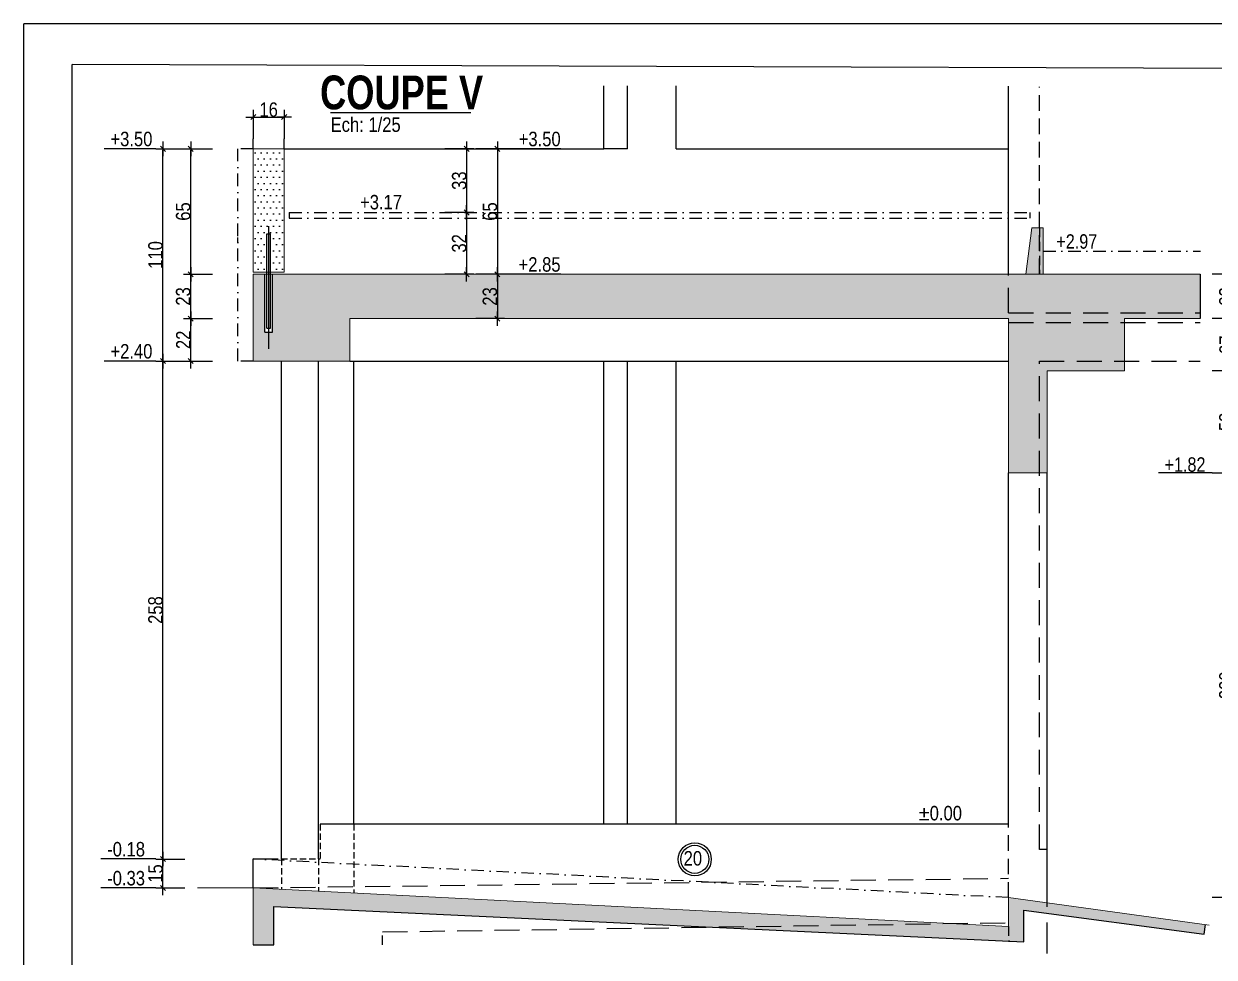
# Model space of a CAD drawing. Header units: centimetres. Extents: x -1744 to 32711, y -16767 to -12567.
# Drawn here: x 23621 to 24855, y -13534 to -12567 of the extents above; entities that cross this region are included whole.
import ezdxf
from ezdxf.enums import TextEntityAlignment as Align

# ---------------------------------------------------------------- set-up
doc = ezdxf.new("R2010")
doc.units = ezdxf.units.CM
doc.header["$LTSCALE"] = 25.4
doc.header["$PDMODE"] = 1
doc.header["$PDSIZE"] = -2
doc.linetypes.add('CACHEX2', pattern=[19.05, 12.7, -6.35])
doc.linetypes.add('TIRETPTX2', pattern=[50.8, 25.4, -12.7, 0, -12.7])
for name, color, linetype in [('01_cote_gen', 4, 'Continuous'), ('01_linteaux', 2, 'Continuous'), ('01_murs_sup', 2, 'CACHEX2'), ('01_poch_BN', 9, 'Continuous'), ('01_poch_murs', 253, 'Continuous'), ('01_texte', 230, 'Continuous'), ('AA_COTES', 2, 'Continuous')]:
    doc.layers.add(name, color=color, linetype=linetype)
doc.layers.add('01_murs_coup', color=5, linetype='Continuous', lineweight=60)
doc.styles.add('ARIAL NA', font='ARIALN.TTF')
doc.styles.add('impact', font='impact.ttf')
doc.styles.add('MATTE_TXT', font='arial.ttf')
doc.styles.add('STYLE2', font='ARIALN.TTF')
doc.dimstyles.new('JB25', dxfattribs={"dimscale": 0.1, "dimtxt": 150, "dimasz": 15, "dimexe": 0.1, "dimexo": 0.1, "dimgap": 0.09, "dimtad": 1, "dimdec": 1, "dimlfac": 0.5, "dimdsep": 46, "dimtxsty": 'STYLE2', "dimblk1": 'BOND_G', "dimblk2": 'BOND_D', "dimsah": 1, "dimcen": 1.5, "dimdle": 0.01, "dimse1": 1, "dimse2": 1, "dimclrd": 4, "dimclre": 2, "dimclrt": 6, "dimazin": 2, "dimtfac": 2.333333, "dimtdec": 1, "dimtix": 1, "dimtmove": 2, "dimatfit": 3, "dimldrblk": 'BOND_G', "dimfxl": 1, "dimtolj": 1, "dimtzin": 0, "dimarcsym": 0})

# ---------------------------------------------------------------- blocks, each defined once
blk = doc.blocks.new('BOND_G')
at = {"layer": 'AA_COTES', "color": 0}
for p, q in [((0, -5), (0, 15)), ((5, 0), (-5, 0)), ((1.77, 1.77), (-1.77, -1.77))]:
    blk.add_line(p, q, dxfattribs=at)
blk = doc.blocks.new('BOND_D')
at = {"layer": 'AA_COTES', "color": 0}
for p, q in [((5, 0), (-5, 0)), ((-1.77, -1.77), (1.77, 1.77)), ((0, 5), (0, -15))]:
    blk.add_line(p, q, dxfattribs=at)
blk = doc.blocks.new('*D977')
at = {"layer": '01_poch_murs', "color": 4, "lineweight": -2, "transparency": 16777216}
blk.add_line((23765.7, -12915.1), (23765.7, -12698.1), dxfattribs=at)
at = {"layer": 'Defpoints', "color": 0, "transparency": 16777216}
for p in [(23765.7, -12696.6), (23897.8, -12696.6), (23931.8, -12916.6)]:
    blk.add_point(p, dxfattribs=at)
at = {"layer": '01_poch_murs', "color": 4, "lineweight": -2, "transparency": 16777216, "xscale": 1.5, "yscale": 1.5, "zscale": 1.5}
for name, p, rotation in [('BOND_D', (23765.7, -12696.6), 90), ('BOND_G', (23765.7, -12916.6), 270)]:
    blk.add_blockref(name, p, dxfattribs=dict(at, rotation=rotation))
at = {"layer": '01_poch_murs', "color": 6, "transparency": 16777216, "insert": (23758, -12806.6), "char_height": 15, "attachment_point": 5, "rotation": 90, "style": 'STYLE2'}
blk.add_mtext('\\A1;110', dxfattribs=at)
blk = doc.blocks.new('*D978')
at = {"layer": '01_poch_murs', "color": 4, "lineweight": -2, "transparency": 16777216}
blk.add_line((23794.4, -12871.1), (23794.4, -12828.1), dxfattribs=at)
at = {"layer": 'Defpoints', "color": 0, "transparency": 16777216}
for p in [(23794.4, -12826.6), (24015.7, -12826.6), (24037.7, -12872.6)]:
    blk.add_point(p, dxfattribs=at)
at = {"layer": '01_poch_murs', "color": 4, "lineweight": -2, "transparency": 16777216, "xscale": 1.5, "yscale": 1.5, "zscale": 1.5}
for name, p, rotation in [('BOND_D', (23794.4, -12826.6), 90), ('BOND_G', (23794.4, -12872.6), 270)]:
    blk.add_blockref(name, p, dxfattribs=dict(at, rotation=rotation))
at = {"layer": '01_poch_murs', "color": 6, "transparency": 16777216, "insert": (23786.7, -12849.6), "char_height": 15, "attachment_point": 5, "rotation": 90, "style": 'STYLE2'}
blk.add_mtext('\\A1;23', dxfattribs=at)
blk = doc.blocks.new('*D979')
at = {"layer": '01_poch_murs', "color": 4, "lineweight": -2, "transparency": 16777216}
blk.add_line((23794.4, -12915.1), (23794.4, -12874.1), dxfattribs=at)
at = {"layer": 'Defpoints', "color": 0, "transparency": 16777216}
for p in [(23794.4, -12872.6), (23981.8, -12872.6), (23931.8, -12916.6)]:
    blk.add_point(p, dxfattribs=at)
at = {"layer": '01_poch_murs', "color": 4, "lineweight": -2, "transparency": 16777216, "xscale": 1.5, "yscale": 1.5, "zscale": 1.5}
for name, p, rotation in [('BOND_D', (23794.4, -12872.6), 90), ('BOND_G', (23794.4, -12916.6), 270)]:
    blk.add_blockref(name, p, dxfattribs=dict(at, rotation=rotation))
at = {"layer": '01_poch_murs', "color": 6, "transparency": 16777216, "insert": (23786.8, -12894.6), "char_height": 15, "attachment_point": 5, "rotation": 90, "style": 'STYLE2'}
blk.add_mtext('\\A1;22', dxfattribs=at)
blk = doc.blocks.new('*D980')
at = {"layer": '01_poch_murs', "color": 4, "lineweight": -2, "transparency": 16777216}
blk.add_line((23794.4, -12825.1), (23794.4, -12698.1), dxfattribs=at)
at = {"layer": 'Defpoints', "color": 0, "transparency": 16777216}
for p in [(23794.4, -12696.6), (23913.8, -12696.6), (23913.8, -12826.6)]:
    blk.add_point(p, dxfattribs=at)
at = {"layer": '01_poch_murs', "color": 4, "lineweight": -2, "transparency": 16777216, "xscale": 1.5, "yscale": 1.5, "zscale": 1.5}
for name, p, rotation in [('BOND_D', (23794.4, -12696.6), 90), ('BOND_G', (23794.4, -12826.6), 270)]:
    blk.add_blockref(name, p, dxfattribs=dict(at, rotation=rotation))
at = {"layer": '01_poch_murs', "color": 6, "transparency": 16777216, "insert": (23786.7, -12761.6), "char_height": 15, "attachment_point": 5, "rotation": 90, "style": 'STYLE2'}
blk.add_mtext('\\A1;65', dxfattribs=at)
blk = doc.blocks.new('*D981')
at = {"layer": '01_poch_murs', "color": 4, "lineweight": -2, "transparency": 16777216}
blk.add_line((23765.7, -13431.1), (23765.7, -12918.1), dxfattribs=at)
at = {"layer": 'Defpoints', "color": 0, "transparency": 16777216}
for p in [(23765.7, -12916.6), (23865.8, -12916.6), (23881.8, -13432.6)]:
    blk.add_point(p, dxfattribs=at)
at = {"layer": '01_poch_murs', "color": 4, "lineweight": -2, "transparency": 16777216, "xscale": 1.5, "yscale": 1.5, "zscale": 1.5}
for name, p, rotation in [('BOND_D', (23765.7, -12916.6), 90), ('BOND_G', (23765.7, -13432.6), 270)]:
    blk.add_blockref(name, p, dxfattribs=dict(at, rotation=rotation))
at = {"layer": '01_poch_murs', "color": 6, "transparency": 16777216, "insert": (23758, -13174.6), "char_height": 15, "attachment_point": 5, "rotation": 90, "style": 'STYLE2'}
blk.add_mtext('\\A1;258', dxfattribs=at)
blk = doc.blocks.new('*D993')
at = {"layer": '01_cote_gen', "color": 4, "lineweight": -2, "transparency": 16777216}
blk.add_line((24080.3, -12764.1), (24080.3, -12825.1), dxfattribs=at)
at = {"layer": 'Defpoints', "color": 0, "transparency": 16777216}
for p in [(24024.8, -12762.6), (24045.2, -12826.6), (24080.3, -12826.6)]:
    blk.add_point(p, dxfattribs=at)
at = {"layer": '01_cote_gen', "color": 4, "lineweight": -2, "transparency": 16777216, "xscale": 1.5, "yscale": 1.5, "zscale": 1.5}
for name, p, rotation in [('BOND_G', (24080.3, -12762.6), 90), ('BOND_D', (24080.3, -12826.6), 270)]:
    blk.add_blockref(name, p, dxfattribs=dict(at, rotation=rotation))
at = {"layer": '01_cote_gen', "color": 6, "transparency": 16777216, "insert": (24072.7, -12794.6), "char_height": 15, "attachment_point": 5, "rotation": 90, "style": 'STYLE2'}
blk.add_mtext('\\A1;32', dxfattribs=at)
blk = doc.blocks.new('*D982')
at = {"layer": '01_cote_gen', "color": 4, "lineweight": -2, "transparency": 16777216}
blk.add_line((23860.7, -12663.7), (23889.7, -12663.7), dxfattribs=at)
at = {"layer": 'Defpoints', "color": 0, "transparency": 16777216}
for p in [(23891.2, -12663.7), (23859.2, -12671.2), (23891.2, -12681.8)]:
    blk.add_point(p, dxfattribs=at)
at = {"layer": '01_cote_gen', "color": 4, "lineweight": -2, "transparency": 16777216, "xscale": 1.5, "yscale": 1.5, "zscale": 1.5, "rotation": 180}
blk.add_blockref('BOND_G', (23859.2, -12663.7), dxfattribs=at)
at = {"layer": '01_cote_gen', "color": 4, "lineweight": -2, "transparency": 16777216, "xscale": 1.5, "yscale": 1.5, "zscale": 1.5}
blk.add_blockref('BOND_D', (23891.2, -12663.7), dxfattribs=at)
at = {"layer": '01_cote_gen', "color": 6, "transparency": 16777216, "insert": (23875.2, -12656.1), "char_height": 15, "attachment_point": 5, "style": 'STYLE2'}
blk.add_mtext('\\A1;16', dxfattribs=at)
blk = doc.blocks.new('*D983')
at = {"layer": '01_cote_gen', "color": 4, "lineweight": -2, "transparency": 16777216}
blk.add_line((24112.2, -12698.1), (24112.2, -12825.1), dxfattribs=at)
at = {"layer": 'Defpoints', "color": 0, "transparency": 16777216}
for p in [(23957.2, -12696.6), (24077.4, -12826.6), (24112.2, -12826.6)]:
    blk.add_point(p, dxfattribs=at)
at = {"layer": '01_cote_gen', "color": 4, "lineweight": -2, "transparency": 16777216, "xscale": 1.5, "yscale": 1.5, "zscale": 1.5}
for name, p, rotation in [('BOND_G', (24112.2, -12696.6), 90), ('BOND_D', (24112.2, -12826.6), 270)]:
    blk.add_blockref(name, p, dxfattribs=dict(at, rotation=rotation))
at = {"layer": '01_cote_gen', "color": 6, "transparency": 16777216, "insert": (24104.5, -12761.6), "char_height": 15, "attachment_point": 5, "rotation": 90, "style": 'STYLE2'}
blk.add_mtext('\\A1;65', dxfattribs=at)
blk = doc.blocks.new('*D984')
at = {"layer": '01_cote_gen', "color": 4, "lineweight": -2, "transparency": 16777216}
blk.add_line((24080.3, -12698.1), (24080.3, -12761.1), dxfattribs=at)
at = {"layer": 'Defpoints', "color": 0, "transparency": 16777216}
for p in [(24010.1, -12696.6), (24052.2, -12762.6), (24080.3, -12762.6)]:
    blk.add_point(p, dxfattribs=at)
at = {"layer": '01_cote_gen', "color": 4, "lineweight": -2, "transparency": 16777216, "xscale": 1.5, "yscale": 1.5, "zscale": 1.5}
for name, p, rotation in [('BOND_G', (24080.3, -12696.6), 90), ('BOND_D', (24080.3, -12762.6), 270)]:
    blk.add_blockref(name, p, dxfattribs=dict(at, rotation=rotation))
at = {"layer": '01_cote_gen', "color": 6, "transparency": 16777216, "insert": (24072.7, -12729.6), "char_height": 15, "attachment_point": 5, "rotation": 90, "style": 'STYLE2'}
blk.add_mtext('\\A1;33', dxfattribs=at)
blk = doc.blocks.new('*D985')
at = {"layer": '01_cote_gen', "color": 4, "lineweight": -2, "transparency": 16777216}
blk.add_line((24112.2, -12828.1), (24112.2, -12871.1), dxfattribs=at)
at = {"layer": 'Defpoints', "color": 0, "transparency": 16777216}
for p in [(24104.7, -12826.6), (24028.1, -12872.6), (24112.2, -12872.6)]:
    blk.add_point(p, dxfattribs=at)
at = {"layer": '01_cote_gen', "color": 4, "lineweight": -2, "transparency": 16777216, "xscale": 1.5, "yscale": 1.5, "zscale": 1.5}
for name, p, rotation in [('BOND_G', (24112.2, -12826.6), 90), ('BOND_D', (24112.2, -12872.6), 270)]:
    blk.add_blockref(name, p, dxfattribs=dict(at, rotation=rotation))
at = {"layer": '01_cote_gen', "color": 6, "transparency": 16777216, "insert": (24104.5, -12849.6), "char_height": 15, "attachment_point": 5, "rotation": 90, "style": 'STYLE2'}
blk.add_mtext('\\A1;23', dxfattribs=at)
blk = doc.blocks.new('*D986')
at = {"layer": '01_poch_murs', "color": 4, "lineweight": -2, "transparency": 16777216}
blk.add_line((23765.7, -13461.1), (23765.7, -13434.1), dxfattribs=at)
at = {"layer": 'Defpoints', "color": 0, "transparency": 16777216}
for p in [(23765.7, -13432.6), (23859.1, -13432.6), (23859.2, -13462.6)]:
    blk.add_point(p, dxfattribs=at)
at = {"layer": '01_poch_murs', "color": 4, "lineweight": -2, "transparency": 16777216, "xscale": 1.5, "yscale": 1.5, "zscale": 1.5}
for name, p, rotation in [('BOND_D', (23765.7, -13432.6), 90), ('BOND_G', (23765.7, -13462.6), 270)]:
    blk.add_blockref(name, p, dxfattribs=dict(at, rotation=rotation))
at = {"layer": '01_poch_murs', "color": 6, "transparency": 16777216, "insert": (23758, -13447.6), "char_height": 15, "attachment_point": 5, "rotation": 90, "style": 'STYLE2'}
blk.add_mtext('\\A1;15', dxfattribs=at)
blk = doc.blocks.new('*D987')
at = {"layer": '01_poch_BN', "color": 4, "lineweight": -2, "transparency": 16777216}
blk.add_line((24905.8, -12828.1), (24905.8, -12925.1), dxfattribs=at)
at = {"layer": 'Defpoints', "color": 0, "transparency": 16777216}
for p in [(24840.4, -12826.6), (24761.8, -12926.6), (24905.8, -12926.6)]:
    blk.add_point(p, dxfattribs=at)
at = {"layer": '01_poch_BN', "color": 4, "lineweight": -2, "transparency": 16777216, "xscale": 1.5, "yscale": 1.5, "zscale": 1.5}
for name, p, rotation in [('BOND_G', (24905.8, -12826.6), 90), ('BOND_D', (24905.8, -12926.6), 270)]:
    blk.add_blockref(name, p, dxfattribs=dict(at, rotation=rotation))
at = {"layer": '01_poch_BN', "color": 6, "transparency": 16777216, "insert": (24898.1, -12876.6), "char_height": 15, "attachment_point": 5, "rotation": 90, "style": 'STYLE2'}
blk.add_mtext('\\A1;50', dxfattribs=at)
blk = doc.blocks.new('*D988')
at = {"layer": '01_poch_BN', "color": 4, "lineweight": -2, "transparency": 16777216}
blk.add_line((24875.3, -12828.1), (24875.3, -12871.1), dxfattribs=at)
at = {"layer": 'Defpoints', "color": 0, "transparency": 16777216}
for p in [(24840.4, -12826.6), (24840.4, -12872.6), (24875.3, -12872.6)]:
    blk.add_point(p, dxfattribs=at)
at = {"layer": '01_poch_BN', "color": 4, "lineweight": -2, "transparency": 16777216, "xscale": 1.5, "yscale": 1.5, "zscale": 1.5}
for name, p, rotation in [('BOND_G', (24875.3, -12826.6), 90), ('BOND_D', (24875.3, -12872.6), 270)]:
    blk.add_blockref(name, p, dxfattribs=dict(at, rotation=rotation))
at = {"layer": '01_poch_BN', "color": 6, "transparency": 16777216, "insert": (24867.6, -12849.6), "char_height": 15, "attachment_point": 5, "rotation": 90, "style": 'STYLE2'}
blk.add_mtext('\\A1;23', dxfattribs=at)
blk = doc.blocks.new('*D989')
at = {"layer": '01_poch_BN', "color": 4, "lineweight": -2, "transparency": 16777216}
blk.add_line((24875.3, -12874.1), (24875.3, -12925.1), dxfattribs=at)
at = {"layer": 'Defpoints', "color": 0, "transparency": 16777216}
for p in [(24840.4, -12872.6), (24761.8, -12926.6), (24875.3, -12926.6)]:
    blk.add_point(p, dxfattribs=at)
at = {"layer": '01_poch_BN', "color": 4, "lineweight": -2, "transparency": 16777216, "xscale": 1.5, "yscale": 1.5, "zscale": 1.5}
for name, p, rotation in [('BOND_G', (24875.3, -12872.6), 90), ('BOND_D', (24875.3, -12926.6), 270)]:
    blk.add_blockref(name, p, dxfattribs=dict(at, rotation=rotation))
at = {"layer": '01_poch_BN', "color": 6, "transparency": 16777216, "insert": (24867.7, -12899.6), "char_height": 15, "attachment_point": 5, "rotation": 90, "style": 'STYLE2'}
blk.add_mtext('\\A1;27', dxfattribs=at)
blk = doc.blocks.new('*D990')
at = {"layer": '01_poch_BN', "color": 4, "lineweight": -2, "transparency": 16777216}
blk.add_line((24905.8, -12928.1), (24905.8, -13471.1), dxfattribs=at)
at = {"layer": 'Defpoints', "color": 0, "transparency": 16777216}
for p in [(24761.8, -12926.6), (24641.8, -13472.6), (24905.8, -13472.6)]:
    blk.add_point(p, dxfattribs=at)
at = {"layer": '01_poch_BN', "color": 4, "lineweight": -2, "transparency": 16777216, "xscale": 1.5, "yscale": 1.5, "zscale": 1.5}
for name, p, rotation in [('BOND_G', (24905.8, -12926.6), 90), ('BOND_D', (24905.8, -13472.6), 270)]:
    blk.add_blockref(name, p, dxfattribs=dict(at, rotation=rotation))
at = {"layer": '01_poch_BN', "color": 6, "transparency": 16777216, "insert": (24898.1, -13199.6), "char_height": 15, "attachment_point": 5, "rotation": 90, "style": 'STYLE2'}
blk.add_mtext('\\A1;273', dxfattribs=at)
blk = doc.blocks.new('*D991')
at = {"layer": '01_poch_BN', "color": 4, "lineweight": -2, "transparency": 16777216}
blk.add_line((24875.3, -12928.1), (24875.3, -13031.1), dxfattribs=at)
at = {"layer": 'Defpoints', "color": 0, "transparency": 16777216}
for p in [(24852.8, -12926.6), (24681.8, -13032.6), (24875.3, -13032.6)]:
    blk.add_point(p, dxfattribs=at)
at = {"layer": '01_poch_BN', "color": 4, "lineweight": -2, "transparency": 16777216, "xscale": 1.5, "yscale": 1.5, "zscale": 1.5}
for name, p, rotation in [('BOND_G', (24875.3, -12926.6), 90), ('BOND_D', (24875.3, -13032.6), 270)]:
    blk.add_blockref(name, p, dxfattribs=dict(at, rotation=rotation))
at = {"layer": '01_poch_BN', "color": 6, "transparency": 16777216, "insert": (24867.6, -12979.6), "char_height": 15, "attachment_point": 5, "rotation": 90, "style": 'STYLE2'}
blk.add_mtext('\\A1;53', dxfattribs=at)
blk = doc.blocks.new('*D992')
at = {"layer": '01_poch_BN', "color": 4, "lineweight": -2, "transparency": 16777216}
blk.add_line((24875.3, -13034.1), (24875.3, -13471.1), dxfattribs=at)
at = {"layer": 'Defpoints', "color": 0, "transparency": 16777216}
for p in [(24681.8, -13032.6), (24641.8, -13472.6), (24875.3, -13472.6)]:
    blk.add_point(p, dxfattribs=at)
at = {"layer": '01_poch_BN', "color": 4, "lineweight": -2, "transparency": 16777216, "xscale": 1.5, "yscale": 1.5, "zscale": 1.5}
for name, p, rotation in [('BOND_G', (24875.3, -13032.6), 90), ('BOND_D', (24875.3, -13472.6), 270)]:
    blk.add_blockref(name, p, dxfattribs=dict(at, rotation=rotation))
at = {"layer": '01_poch_BN', "color": 6, "transparency": 16777216, "insert": (24867.6, -13252.6), "char_height": 15, "attachment_point": 5, "rotation": 90, "style": 'STYLE2'}
blk.add_mtext('\\A1;220', dxfattribs=at)

msp = doc.modelspace()

# ---------------------------------------------------------------- hatches: boundary and pattern name
at = {"layer": '01_linteaux'}
h = msp.add_hatch(dxfattribs=at)
h.set_pattern_fill('DOTS', color=256, scale=4)
h.set_pattern_definition([(0, (-11971.972, 2933.0595), (3.175, 6.35), [0, -6.35])])
h.paths.add_polyline_path([(23891.2, -12696.55), (23859.2, -12696.55), (23859.2, -12824.55), (23873.2, -12824.55), (23873.2, -12784.55), (23877.2, -12784.55), (23877.2, -12824.55), (23891.2, -12824.55)])
at = {"layer": '01_poch_BN'}
h = msp.add_hatch(color=256, dxfattribs=at)
h.dxf.hatch_style = 1
h.paths.add_polyline_path([(24673.76, -12778.55), (24665.76, -12778.55), (24659.76, -12826.55), (24673.76, -12826.55)])
h.paths.add_polyline_path([(24677.76, -12778.55), (24673.76, -12778.55), (24673.76, -12826.55), (24677.76, -12826.55)])
h.paths.add_polyline_path([(24840.42, -12826.55), (24641.76, -12826.55), (24641.76, -12866.55), (24840.42, -12866.55)], flags=17)
h.paths.add_polyline_path([(24641.76, -12826.55), (23879.2, -12826.55), (23879.2, -12886.55), (23871.2, -12886.55), (23871.2, -12826.55), (23859.2, -12826.55), (23859.2, -12916.55), (23959.2, -12916.55), (23959.2, -12872.55), (24641.76, -12872.55), (24641.76, -12876.55), (24761.76, -12876.55), (24761.76, -12872.55), (24840.42, -12872.55), (24840.42, -12866.55), (24641.76, -12866.55)])
h.paths.add_polyline_path([(24761.76, -12876.55), (24641.76, -12876.55), (24641.76, -12926.55), (24641.76, -13032.55), (24673.76, -13032.55), (24673.76, -12916.55), (24761.76, -12916.55)])
h.paths.add_polyline_path([(24761.76, -12916.55), (24673.76, -12916.55), (24673.76, -13032.55), (24681.76, -13032.55), (24681.76, -12926.55), (24761.76, -12926.55)], flags=17)
h = msp.add_hatch(color=256, dxfattribs=at)
h.dxf.hatch_style = 1
h.paths.add_polyline_path([(23859.2, -13462.61), (23859.2, -13521.52), (23880.67, -13521.52), (23880.67, -13481.62), (24334.97, -13503.08), (24580.2, -13499.46)])
h.paths.add_polyline_path([(24641.76, -13502.61), (24580.2, -13499.46), (24334.97, -13503.08), (24641.98, -13517.58)])
h.paths.add_polyline_path([(24657.54, -13485.59), (24681.76, -13488.83), (24681.76, -13478.05), (24641.95, -13472.58), (24641.76, -13472.57), (24641.76, -13502.61), (24641.98, -13517.58), (24657.54, -13518.32)])
h.paths.add_polyline_path([(24681.76, -13478.05), (24681.76, -13488.83), (24844.33, -13510.58), (24845.7, -13500.59)])

# ---------------------------------------------------------------- linework, layer by layer
at = {"layer": '01_cote_gen'}
for p in [(32711.5, -12567.07), (23621.5, -16767.07)]:
    msp.add_line(p, (23621.5, -12567.07), dxfattribs=at)
at = {"layer": '01_linteaux'}
for p, q in [((24222.51, -12696.55), (24222.51, -12631.39)), ((24246.94, -12696.55), (24246.94, -12631.39)), ((24297.46, -12696.55), (24297.46, -12631.39)), ((24641.76, -12826.55), (24641.76, -12631.61)), ((23891.2, -12696.55), (24222.51, -12696.55)), ((24246.94, -12696.55), (24222.51, -12696.55)), ((24297.46, -12696.55), (24641.76, -12696.55)), ((23888.41, -13432.55), (23888.41, -12916.55)), ((23926.72, -13432.55), (23926.72, -12916.55)), ((23959.2, -12916.55), (24641.76, -12916.55)), ((23963.36, -13396.55), (23963.36, -12916.55)), ((24222.51, -13396.55), (24222.51, -12916.55)), ((24246.94, -13396.55), (24246.94, -12916.55)), ((24297.46, -13396.55), (24297.46, -12916.55)), ((24641.76, -13396.55), (24641.76, -13032.55)), ((24681.76, -13478.05), (24681.76, -13032.55)), ((24641.76, -13396.55), (23928.65, -13396.55)), ((23859.2, -13432.55), (23880.03, -13432.55)), ((23859.2, -13462.61), (23859.2, -13432.55))]:
    msp.add_line(p, q, dxfattribs=at)
at = {"layer": '01_linteaux', "ltscale": 0.1}
for p, q in [((23859.2, -12696.55), (23859.2, -12686.25)), ((23891.2, -12696.55), (23891.2, -12686.25))]:
    msp.add_line(p, q, dxfattribs=at)
at = {"layer": '01_linteaux', "linetype": 'TIRETPTX2', "ltscale": 0.02}
for p, q in [((23859.2, -12696.55), (23843.2, -12696.55)), ((23843.2, -12916.55), (23843.2, -12696.55)), ((23896.59, -12762.55), (24663.93, -12762.55)), ((23896.59, -12762.55), (23896.59, -12768.55)), ((23896.59, -12768.55), (24663.93, -12768.55)), ((23843.2, -12794.55), (23843.2, -12788.55)), ((24677.76, -12802.55), (24840.7, -12802.55)), ((23859.2, -12916.55), (23843.2, -12916.55)), ((24641.51, -13472.55), (23859.15, -13432.56))]:
    msp.add_line(p, q, dxfattribs=at)
at = {"layer": '01_linteaux', "linetype": 'Continuous'}
for p, q in [((23875.2, -12904), (23875.2, -12776.91)), ((23873.2, -12784.55), (23877.2, -12784.55)), ((23873.2, -12882.55), (23873.2, -12784.55)), ((23877.2, -12882.55), (23877.2, -12784.55)), ((23871.2, -12886.55), (23871.2, -12826.55)), ((23879.2, -12886.55), (23879.2, -12826.55)), ((23871.2, -12886.55), (23879.2, -12886.55)), ((23873.2, -12882.55), (23877.2, -12882.55))]:
    msp.add_line(p, q, dxfattribs=at)
at = {"layer": '01_murs_coup', "linetype": 'Continuous', "lineweight": 5}
for p, q in [((23859.2, -12696.55), (23891.2, -12696.55)), ((23859.2, -12696.55), (23859.2, -12824.55)), ((23891.2, -12696.55), (23891.2, -12824.55)), ((24665.76, -12778.55), (24659.76, -12826.55)), ((24665.76, -12778.55), (24677.76, -12778.55)), ((24677.76, -12826.55), (24677.76, -12778.55)), ((23859.2, -12824.55), (23891.2, -12824.55)), ((23859.2, -12826.55), (24840.42, -12826.55)), ((23859.2, -12826.55), (23859.2, -12916.55)), ((23959.2, -12872.55), (24641.76, -12872.55)), ((23959.2, -12872.55), (23959.2, -12916.55)), ((24641.76, -12926.55), (24641.76, -12872.55)), ((24761.76, -12926.55), (24761.76, -12872.55)), ((24761.76, -12872.55), (24840.42, -12872.55)), ((23859.2, -12916.55), (23959.2, -12916.55)), ((24641.76, -13032.55), (24641.76, -12926.55)), ((24681.76, -12926.55), (24761.76, -12926.55)), ((24681.76, -13032.55), (24681.76, -12926.55)), ((24641.76, -13032.55), (24681.76, -13032.55)), ((23859.2, -13462.61), (23801.44, -13462.61)), ((23859.2, -13521.52), (23859.2, -13462.61)), ((24641.76, -13502.61), (23859.2, -13462.61)), ((24641.76, -13472.55), (24849.54, -13501.12)), ((24641.76, -13472.55), (24641.76, -13502.61))]:
    msp.add_line(p, q, dxfattribs=at)
at = {"layer": '01_murs_sup', "ltscale": 0.05}
for p, q in [((24673.76, -12826.55), (24673.76, -12632.54)), ((24641.76, -13472.55), (24641.76, -13396.55))]:
    msp.add_line(p, q, dxfattribs=at)
at = {"layer": '01_murs_sup', "ltscale": 0.03}
for p, q in [((24673.76, -12778.55), (24673.76, -12826.55)), ((24681.76, -13422.55), (24673.76, -13422.55)), ((24641.76, -13502.61), (24642, -13518.55)), ((23993.2, -13521.52), (23993.2, -13508.12))]:
    msp.add_line(p, q, dxfattribs=at)
at = {"layer": '01_murs_sup', "ltscale": 0.08}
for p, q in [((24641.76, -12866.55), (24641.76, -12826.55)), ((24641.76, -12866.55), (24840.42, -12866.55)), ((24641.76, -12876.55), (24840.42, -12876.55)), ((24673.76, -13422.55), (24673.76, -12916.55)), ((24673.76, -12916.55), (24840.42, -12916.55)), ((23859.2, -13462.55), (24641.76, -13452.55)), ((23993.2, -13508.12), (24641.76, -13498.55))]:
    msp.add_line(p, q, dxfattribs=at)
at = {"layer": '01_murs_sup', "ltscale": 0.02}
for p, q in [((23928.65, -13396.55), (23928.65, -13432.55)), ((23963.36, -13396.55), (23963.36, -13467.93)), ((23859.2, -13432.55), (23928.65, -13432.55)), ((23888.41, -13432.55), (23888.41, -13464.1)), ((23926.72, -13432.55), (23926.72, -13466.06))]:
    msp.add_line(p, q, dxfattribs=at)
at = {"layer": '01_murs_sup', "ltscale": 0.1}
msp.add_line((24681.76, -13530.54), (24681.76, -13422.55), dxfattribs=at)
at = {"layer": '01_poch_BN'}
for p, q in [((24663.93, -12762.55), (24663.93, -12768.55)), ((24840.42, -12826.55), (24840.42, -12872.55)), ((23880.67, -13521.52), (23880.67, -13481.62)), ((23880.67, -13481.62), (24657.54, -13518.32)), ((24657.54, -13518.32), (24657.54, -13485.59)), ((24657.54, -13485.59), (24844.33, -13510.58)), ((24844.33, -13510.58), (24845.7, -13500.59)), ((23859.2, -13521.52), (23880.67, -13521.52))]:
    msp.add_line(p, q, dxfattribs=at)
at = {"layer": '01_texte'}
for p, q in [((32661.5, -12640.84), (23671.5, -12609.25)), ((23671.5, -16717.07), (23671.5, -12609.25)), ((24084.77, -12659.27), (23939.16, -12659.27)), ((23758.16, -12696.55), (23704.73, -12696.55)), ((24178.02, -12696.55), (24119.7, -12696.55)), ((24178.02, -12826.55), (24119.7, -12826.55)), ((23758.16, -12916.55), (23704.73, -12916.55)), ((24852.75, -13032.55), (24797.05, -13032.55)), ((23758.16, -13432.55), (23701.37, -13432.55)), ((23758.16, -13462.55), (23701.37, -13462.55))]:
    msp.add_line(p, q, dxfattribs=at)
for radius in [17.12, 14.53]:
    msp.add_circle((24316.72, -13432.91), radius, dxfattribs=at)

# ---------------------------------------------------------------- texts
at = {"layer": '01_texte', "style": 'impact'}
msp.add_text('COUPE V', height=35, dxfattribs=at).set_placement((24012.95, -12638.17), align=Align.MIDDLE)
at = {"layer": '01_texte'}
for s, style, p in [('Ech: 1/25', 'STYLE2', (23939.39, -12679.05)), ('+3.50', 'ARIAL NA', (23711.26, -12693.93)), ('+3.50', 'ARIAL NA', (24134.26, -12693.93)), ('+3.17', 'ARIAL NA', (23969.87, -12759.36)), ('+2.85', 'ARIAL NA', (24134.13, -12823.93)), ('+2.40', 'ARIAL NA', (23711.26, -12913.93)), ('-0.18', 'ARIAL NA', (23707.89, -13429.93)), ('20', 'ARIAL NA', (24305.16, -13439.36)), ('-0.33', 'ARIAL NA', (23707.89, -13459.93))]:
    msp.add_text(s, height=15, dxfattribs=dict(at, style=style)).set_placement(p)
at = {"layer": '01_texte', "style": 'MATTE_TXT', "width": 0.8}
for s, p in [('+2.97', (24712.5, -12804.64)), ('+1.82', (24824.6, -13035.78))]:
    msp.add_text(s, height=15, dxfattribs=at).set_placement(p, align=Align.BOTTOM_CENTER)
at = {"layer": '01_texte', "style": 'ARIAL NA'}
msp.add_text('%%P0.00', height=15, dxfattribs=at).set_placement((24571.06, -13397.04), align=Align.BOTTOM_CENTER)

# ---------------------------------------------------------------- dimensions: what is measured, and where the dimension line sits
at = {"layer": '01_cote_gen'}
dim = msp.add_linear_dim(base=(23891.2, -12663.75), p1=(23859.2, -12671.25), p2=(23891.2, -12681.85), dimstyle='JB25', dxfattribs=at)
dim.commit()
dim.dimension.update_dxf_attribs({"geometry": '*D982', "text_midpoint": (23875.2, -12656.08)})
for base, p1, p2, picture, middle in [((24112.2, -12826.55), (23957.2, -12696.55), (24077.36, -12826.55), '*D983', (24104.53, -12761.55)), ((24080.34, -12762.55), (24010.11, -12696.55), (24052.2, -12762.55), '*D984', (24072.67, -12729.55)), ((24080.34, -12826.55), (24024.81, -12762.55), (24045.16, -12826.55), '*D993', (24072.67, -12794.55)), ((24112.2, -12872.55), (24104.7, -12826.55), (24028.12, -12872.55), '*D985', (24104.53, -12849.55))]:
    dim = msp.add_linear_dim(base=base, p1=p1, p2=p2, angle=90, dimstyle='JB25', dxfattribs=at)
    dim.commit()
    dim.dimension.update_dxf_attribs({"geometry": picture, "text_midpoint": middle})
at = {"layer": '01_poch_BN'}
for base, p1, p2, picture, middle in [((24905.76, -12926.55), (24840.42, -12826.55), (24761.76, -12926.55), '*D987', (24898.09, -12876.55)), ((24875.25, -12872.55), (24840.42, -12826.55), (24840.42, -12872.55), '*D988', (24867.58, -12849.55)), ((24875.25, -12926.55), (24840.42, -12872.55), (24761.76, -12926.55), '*D989', (24867.71, -12899.55)), ((24905.76, -13472.55), (24761.76, -12926.55), (24641.76, -13472.55), '*D990', (24898.09, -13199.55)), ((24875.25, -13032.55), (24852.75, -12926.55), (24681.76, -13032.55), '*D991', (24867.58, -12979.55)), ((24875.25, -13472.55), (24681.76, -13032.55), (24641.76, -13472.55), '*D992', (24867.58, -13252.55))]:
    dim = msp.add_linear_dim(base=base, p1=p1, p2=p2, angle=90, dimstyle='JB25', dxfattribs=at)
    dim.commit()
    dim.dimension.update_dxf_attribs({"geometry": picture, "text_midpoint": middle})
at = {"layer": '01_poch_murs'}
for base, p1, p2, picture, middle in [((23765.66, -12696.55), (23931.77, -12916.55), (23897.77, -12696.55), '*D977', (23757.99, -12806.55)), ((23794.39, -12696.55), (23913.77, -12826.55), (23913.77, -12696.55), '*D980', (23786.72, -12761.55)), ((23794.39, -12826.55), (24037.71, -12872.55), (24015.74, -12826.55), '*D978', (23786.72, -12849.55)), ((23794.39, -12872.55), (23931.77, -12916.55), (23981.77, -12872.55), '*D979', (23786.85, -12894.55)), ((23765.66, -12916.55), (23881.77, -13432.55), (23865.77, -12916.55), '*D981', (23757.99, -13174.55)), ((23765.66, -13432.56), (23859.2, -13462.55), (23859.15, -13432.56), '*D986', (23757.99, -13447.56))]:
    dim = msp.add_linear_dim(base=base, p1=p1, p2=p2, angle=90, dimstyle='JB25', dxfattribs=at)
    dim.commit()
    dim.dimension.update_dxf_attribs({"geometry": picture, "text_midpoint": middle})

doc.saveas('drawing.dxf')
